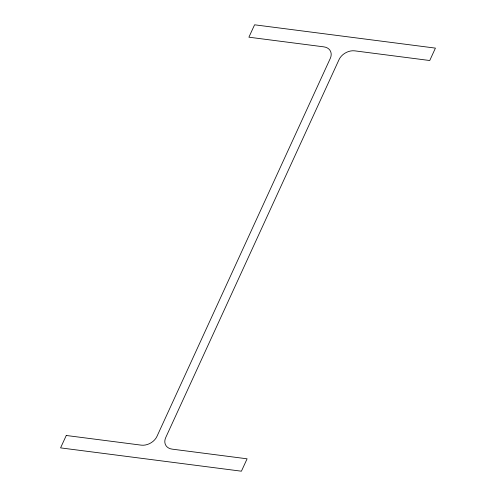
<?xml version="1.0" encoding="UTF-8"?>
<svg xmlns="http://www.w3.org/2000/svg" width="496" height="496" viewBox="0 0 496 496"><rect width="100%" height="100%" fill="white"/><g stroke="black" fill="none" stroke-linecap="round" stroke-linejoin="round"><path stroke-width="0.74" d="M66.259 435.482L60.574 447.882L241.416 471.2L247.101 458.806L172.155 449.14A12.741 9.381 -29.2 0 1 165.738 437.534L339.041 59.601A12.741 9.381 -29.2 0 1 354.789 50.852L429.741 60.518L435.426 48.118L254.584 24.8L248.899 37.194L323.845 46.86A12.741 9.381 -29.2 0 1 330.262 58.466L156.959 436.399A12.741 9.381 -29.2 0 1 141.211 445.148L66.259 435.482"/></g></svg>
